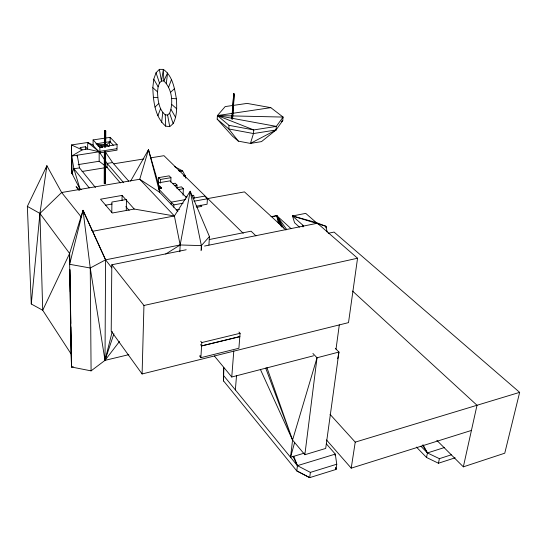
<?xml version="1.0" encoding="UTF-8"?>
<svg xmlns="http://www.w3.org/2000/svg" width="547" height="547" viewBox="0 0 547 547"><rect width="100%" height="100%" fill="white"/><g stroke="black" fill="none" stroke-linecap="round" stroke-linejoin="round"><path stroke-width="0.82" d="M120.313 182.903L107.089 167.409L99.164 161.256L99.185 151.779L87.787 142.48L71.527 144.941L71.855 173.276L80.081 189.248L81.715 189.583M99.862 152.839L99.875 147.232L93.099 139.923L110.145 137.352L117.085 144.579L117.024 150.151L99.862 152.839L93.106 145.475L93.099 139.923M105.68 152.121L105.509 183.382L105.079 183.614L104.19 183.279L104.34 152.011M104.361 146.945L104.443 130.883L104.853 130.678L105.797 130.993L105.708 147.047M104.443 183.566L104.6 151.444M104.621 147.218L104.443 130.883M104.6 180.517L104.744 151.799M105.079 183.614L105.25 151.492M105.27 147.266L105.359 131.205L105.797 130.993M105.297 175.498L105.421 151.84M105.455 145.933L105.537 130.726M128.846 354.647L105.01 360.357L105.585 259.839L83.021 210.301L69.619 253.466L42.714 310.252L70.966 353.752L71.595 367.03L91.089 370.866L105.01 360.357L119.465 341.478M110.104 142.09L110.145 137.352M111.807 212.27L111.896 202.055L126.46 199.477L126.282 210.499M186.192 249.753L111.82 264.775L111.212 331.126L142.097 373.97L348.507 322.621L357.553 258.232L317.397 223.258L204.578 246.041M122.029 200.558L122.097 195.429L100.532 199.204L112.306 213.015L134.234 209.043L174.39 215.983L190.212 191.218L209.439 236.564L208.927 245.029M142.097 373.97L143.943 305.472L111.82 264.775M158.35 185.447L158.404 183.751L148.49 149.707L130.61 181.132M158.486 182.814L158.657 177.638L169.16 175.847L170.972 177.672L170.794 182.103M160.319 183.177L160.449 179.471L158.657 177.638M161.283 188.366L161.303 187.676L159.437 185.741L159.416 186.431L161.283 188.366L158.76 188.811M171.177 204.51L171.266 202.158L185.542 199.573M173.789 207.251L173.884 204.886L158.876 189.228M176.886 188.223L177.016 185.098L175.17 183.238L172.736 183.662M179.847 251.757L180.154 244.967L190.212 191.218L201.351 245.61L201.453 249.856M183.06 195.293L183.361 188.742L181.474 186.848L176.551 187.71M201.064 250.697L201.351 245.61L209.439 236.564M192.982 198.219L204.674 196.106L207.395 198.773L207.081 204.229L196.216 206.233M200.722 341.26L201.795 342.559L200.872 357.683L238.889 348.254L240.085 333.294L238.964 332.029M217.186 119.15L217.405 115.581L225.179 106.583L247.087 103.404L270.806 107.656L283.086 117.072L282.758 120.614L275.996 129.988L261.507 141.611L250.43 143.41L238.342 141.14L232.516 136.176L217.186 119.15L228.796 128.969L238.342 141.14M229.036 125.352L228.796 128.969L253.473 133.55L275.996 129.988L276.317 126.391L283.086 117.072L217.405 115.581L229.036 125.352L253.76 129.926L276.317 126.391L217.405 115.581L270.806 107.656M231.784 118.747L233.706 93.913L234.314 94.098L232.619 118.802L231.784 118.747L232.619 118.802M231.969 118.904L233.706 93.913M232.407 118.931L234.123 93.954L233.466 94.043M223.525 380.903L223.744 367.693L223.532 380.876L296.795 470.933L309.705 477.647M313.581 355.776L231.757 377.006L233.795 350.921M235.367 389.915L236.536 375.474M177.891 211.34L159.71 192.318L139.752 179.266L61.647 192.51L39.931 213.426L42.714 310.252L31.275 304.002L39.931 213.426L46.898 165.775L61.647 192.51L81.1 216.817M302.751 226.766L302.915 225.248L292.495 215.969L305.711 213.364L316.255 222.561L326.06 226.328L327.092 232.003M152.811 87.684L153.769 79.165L156.039 72.785L159.362 69.353L163.368 69.387C172.654 75.958 174.541 88.327 176.366 98.781C176.941 107.15 177.132 115.978 173.16 123.629L169.714 126.637L165.693 126.152C154.828 116.894 153.304 101.086 152.811 87.684L157.522 91.848C157.81 99.848 158.692 109.332 165.228 114.808L167.614 115.034L169.652 113.202C173.604 102.802 172.073 88.84 163.84 80.915L163.368 69.387L161.468 81.018L159.478 83L158.117 86.775L157.522 91.848M304.426 453.094L290.546 457.271L292.563 440.048L317.028 357.765L338.949 352.049L325.691 448.444L304.857 454.728L292.563 440.048L260.358 369.355M161.604 122.357L162.787 112.579M166.336 83.219L167.58 72.915L163.84 80.915L161.468 81.018L159.362 69.353M325.875 227.846L326.06 226.328L292.495 215.969L294.587 222.773L299.407 227.094M304.857 454.728L317.028 357.765L312.911 353.458M293.746 456.171L297.418 465.661L296.782 470.885L309.684 477.634L310.368 472.389L336.754 464.212L335.29 454.099L326.333 443.829M336.015 349.143L339.304 324.87M335.079 455.576L335.29 454.099L297.418 465.661L223.894 375.912M336.754 464.212L336.002 469.422L335.755 467.726M471.425 430.434L351.215 468.15L355.235 442.126L330.012 414.305M109.14 146.432L109.961 141.666L95.93 143.806M337.718 358.757L338.949 352.049L335.352 348.412M455.152 457.818L438.441 463.227L426.537 457.483L427.439 452.93L422.968 444.684M438.441 463.227L439.385 458.666L451.343 454.81M328.248 233.282L334.06 232.078L519.65 392.363L504.758 453.196L463.343 466.844L477.011 405.265L352.569 291.086M111.793 267.825L105.585 259.839L83.021 210.301L69.64 264.297L71.595 367.03L73.264 366.695M83.021 210.301L90.248 268.003L105.01 360.357L112.238 331.544M147.847 152.162L148.49 149.707L159.71 192.318L158.404 183.751M290.546 457.271L294.642 442.461M45.969 169.023L46.898 165.775L27.35 206.376L31.275 304.002M148.49 149.707L139.752 179.266L174.39 215.983L180.154 244.967L165.72 254.04M105.01 360.357L113.913 333.8M157.905 115.738L160.572 108.648M168.62 87.164L171.471 79.575M72.908 174.616L71.855 173.276L73.913 168.777L71.65 156.066L82.153 149.905L87.582 149.064L99.185 151.779L107.116 163.437L123.677 182.732M155.013 107.062L158.828 103.445M170.418 92.484L174.534 88.587M281.534 121.735L282.758 120.614L281.226 121.352M273.938 131.273L275.996 129.988L250.43 143.41L253.473 133.55L253.76 129.926L217.405 115.581M234.314 94.098L233.658 94.193M104.19 183.279L105.509 183.382M27.35 206.376L39.931 213.426L69.619 253.466L69.64 264.297L90.248 268.003L105.585 259.839L180.154 244.967L201.351 245.61M272.721 216.851L276.7 215.586L291.079 228.667M444.54 447.501L427.439 452.93L420.889 446.222M309.684 477.634L336.022 469.435L335.776 467.747M355.235 442.126L519.65 392.363M201.576 345.909L239.832 336.603M239.812 336.631L201.59 345.93L200.503 344.61M201.795 342.559L240.085 333.294M143.943 305.472L357.553 258.232M209.227 239.545L251.08 231.19L255.969 235.907M271.004 216.701L276.7 215.586L286.676 229.46M174.39 215.983L92.669 231.272L91.616 229.959M196.79 207.292L201.795 206.369L200.585 205.159M176.168 209.939L179.505 209.323M206.8 198.759L244.461 191.894L285.944 229.952M173.884 204.886L183.101 203.204M193.994 201.221L207.395 198.773M185.317 196.797L186.992 196.496M192.004 195.594L193.672 195.293L194.342 198.185M179.525 171.498L182.636 170.944L185.303 175.943L185.795 178.233M178.425 189.611L183.361 188.742M105.468 205.2L112.08 204.031M158.78 188.12L161.303 187.676M174.575 185.522L177.016 185.098M160.449 179.471L170.972 177.672M157.673 182.985L170.001 180.859L186.896 197.939M82.057 171.478L107.089 167.409L107.116 163.437L112.573 162.555L128.695 181.139M80.081 189.248L73.913 168.777L79.52 167.874L95.445 187.525M113.817 163.792L143.916 158.931M150.603 157.851L163.977 155.69L243.258 233.33M78.146 164.613L99.164 161.256M100.019 151.314L116.682 148.722M99.185 151.779L71.65 156.066L71.855 173.276M99.875 147.232L117.085 144.579M93.646 145.42L87.787 142.48L87.582 149.064L85.482 146.746L80.074 147.574L82.153 149.905L71.527 144.941L71.65 155.444M97.27 144.928L101.079 145.673L106.727 144.805L109.961 141.666L113.325 145.194M183.696 176.12L185.303 175.943L183.71 175.539M96.771 144.34L106.727 144.805L108.436 146.617M178.479 170.726L182.636 170.944L174.459 166.555M153.249 97.332L157.782 97.619M171.491 98.474L176.366 98.781M104.703 131.157L105.359 131.205M292.495 215.969L316.255 222.561M98.016 145.994L101.817 147.499M439.385 458.666L427.439 452.93L422.899 445.723M310.368 472.389L297.418 465.661L293.028 456.403M171.724 104.409L176.743 108.839M79.739 190.233L76.081 186.664L78.884 190.315M436.807 440.328L463.343 466.844M416.445 447.084L426.537 457.483M101.079 145.673L102.774 147.492M122.097 195.429L134.234 209.043M125.851 206.629L129.147 210.369M326.47 439.911L351.215 468.15M214.376 356.008L231.757 377.006M199.805 356.377L200.872 357.683L199.935 355.365M73.913 168.777L89.188 187.84M105.099 151.615L112.573 162.555M153.769 79.165L158.117 86.775M171.074 109.496L175.621 117.455M283.702 228.065L276.7 215.586L278.45 223.484M281.903 227.08L276.7 215.586L280.693 225.884M265.712 368.117L292.563 440.048L266.895 367.55M156.039 72.785L159.478 83M169.652 113.202L173.16 123.629M167.614 115.034L169.714 126.637M79.52 167.874L77.216 155.198L77.23 156.791M302.915 225.248L303.154 226.855M165.228 114.808L165.693 126.152M223.381 372.63L223.532 380.876M69.736 260.297L69.619 253.466L69.742 262.813M69.9 269.685L70.283 291.886M70.406 298.717L70.836 323.482M70.898 326.894L71.595 367.03M69.831 269.609L70.966 353.752M90.248 268.003L91.089 370.866M85.482 146.746L85.496 149.201"/></g></svg>
